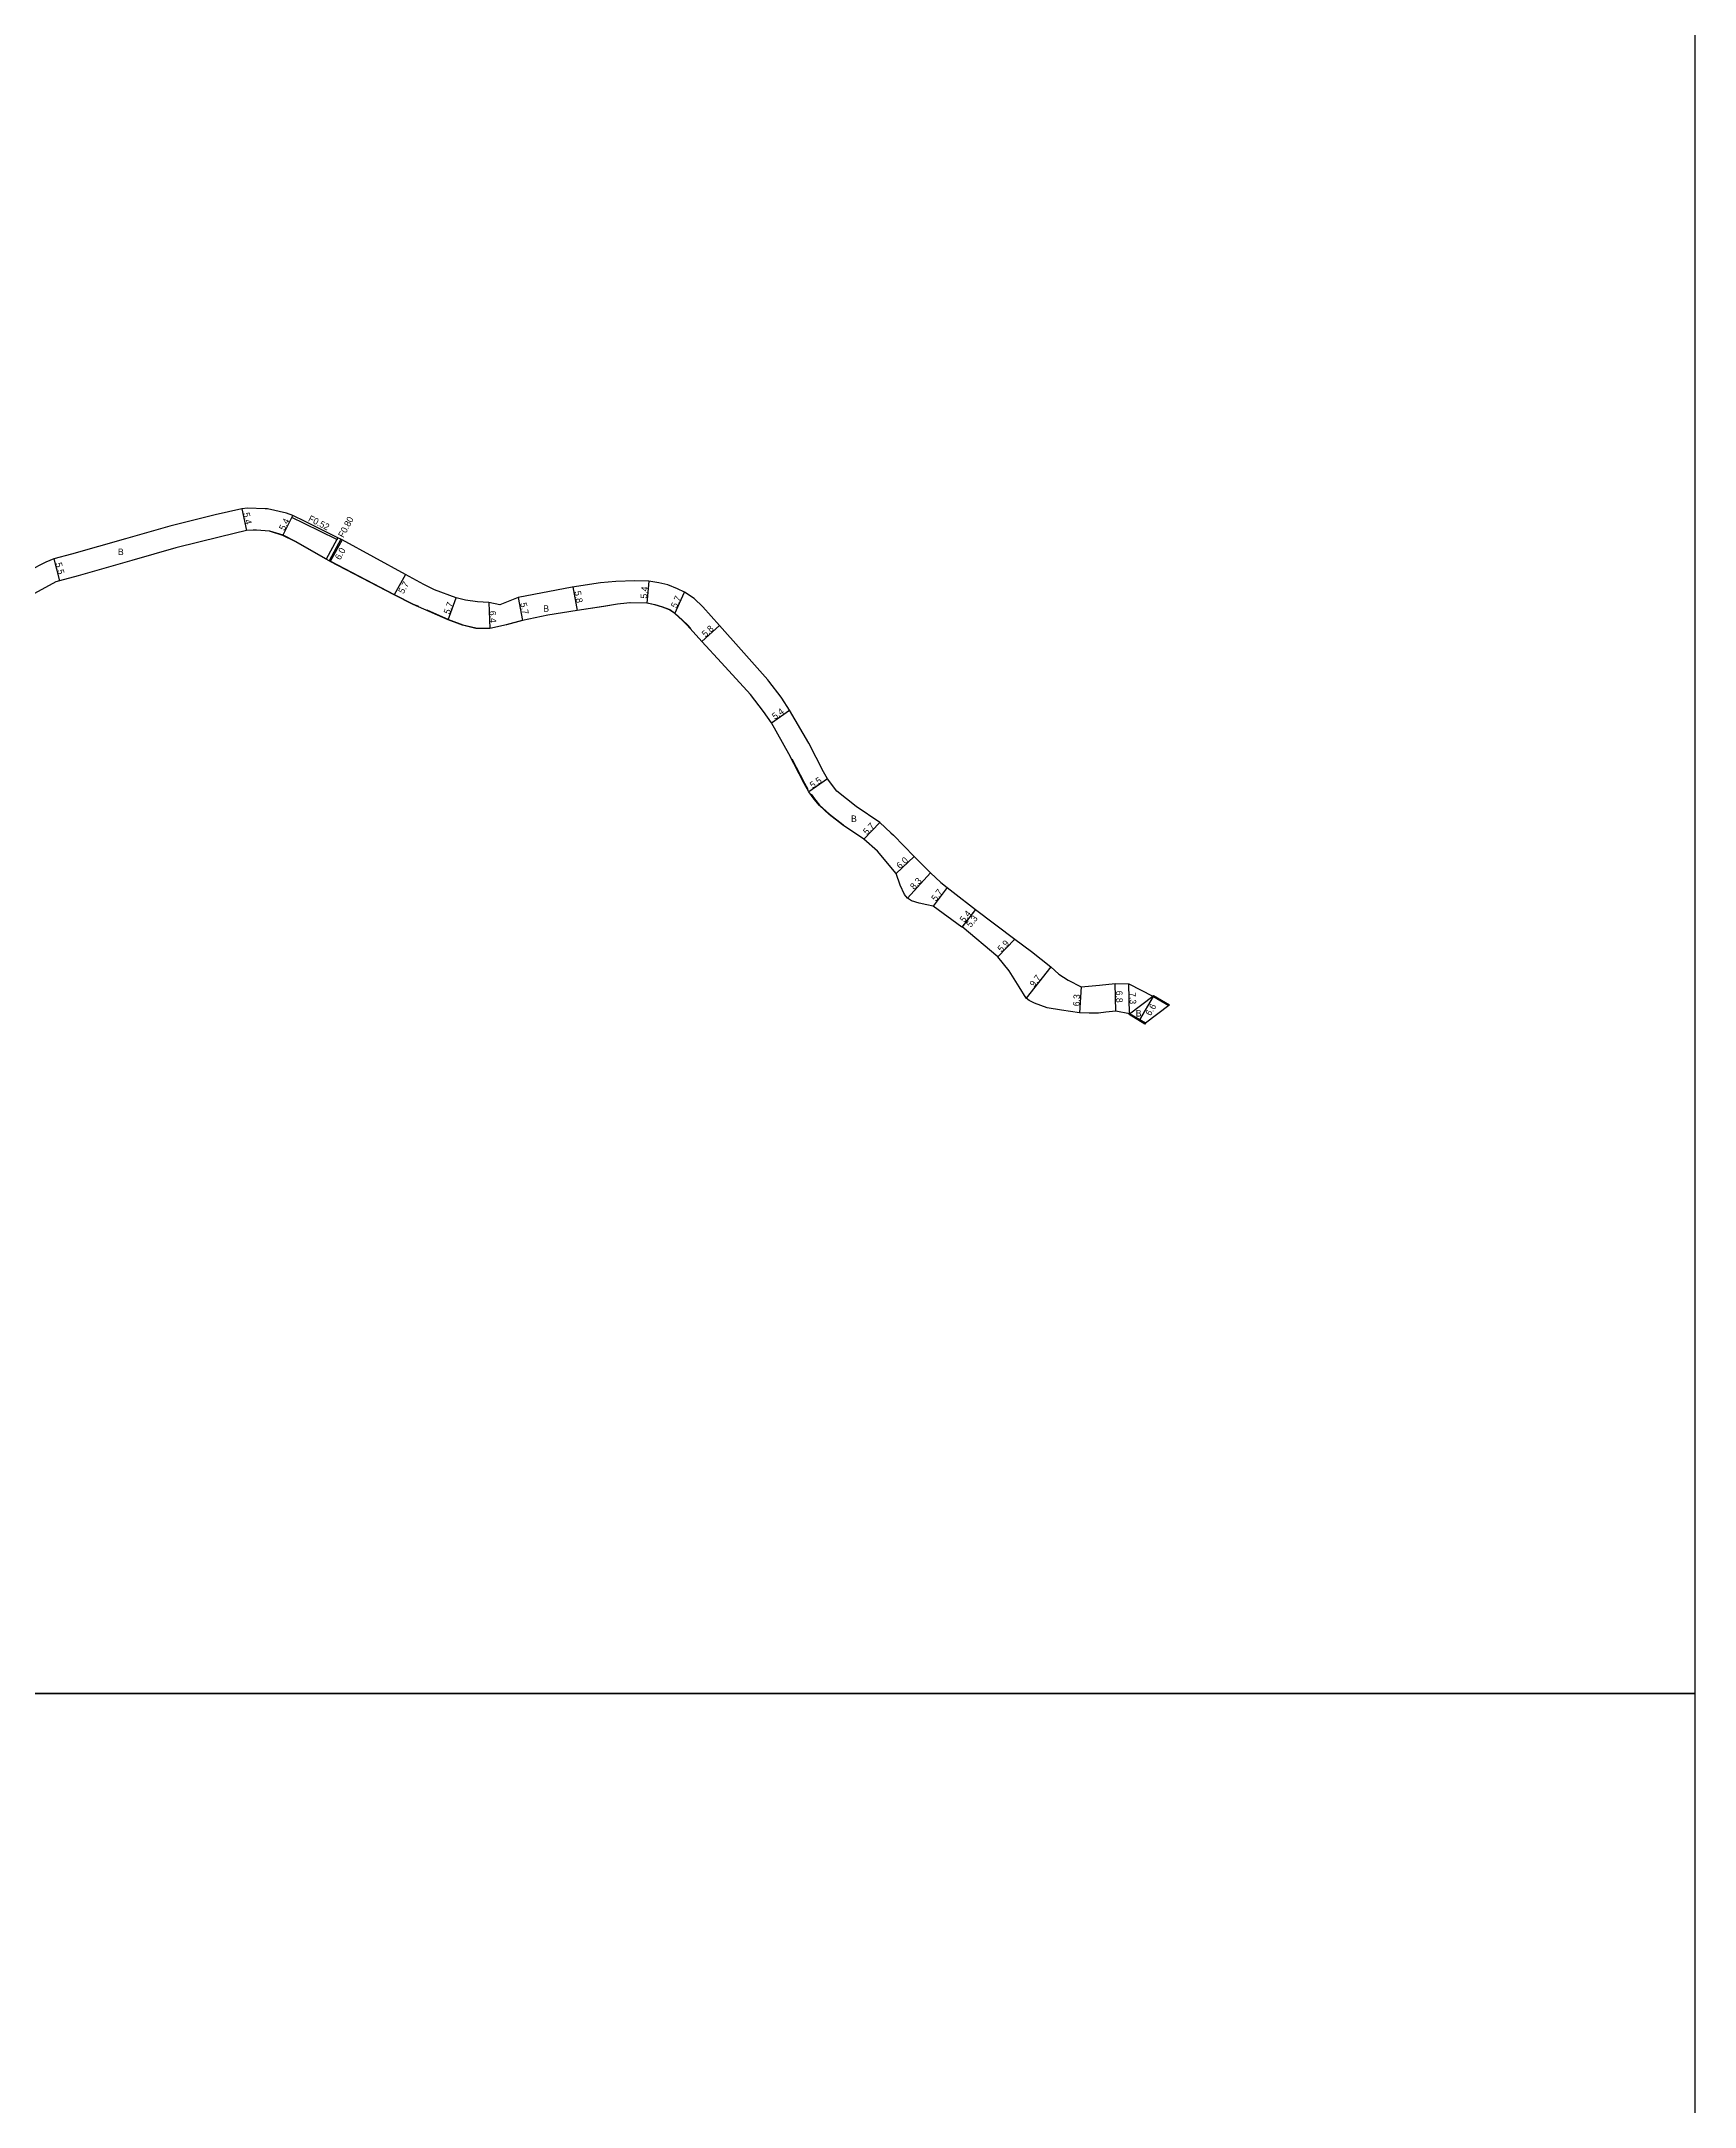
# Model space of a CAD drawing. Header units: metres. Extents: x -12000 to -8000, y -105000 to -102000.
# Drawn here: x -11603 to -11200, y -104501 to -103998 of the extents above; entities that cross this region are included whole.
import ezdxf

# ---------------------------------------------------------------- set-up
doc = ezdxf.new("R2010")
doc.units = ezdxf.units.M
doc.header["$LTSCALE"] = 2.5
for name, color, linetype in [('側溝・桝', 7, 'Continuous'), ('図郭', 7, 'Continuous'), ('幅員', 7, 'Continuous'), ('歩道・分離帯・安全施設', 7, 'Continuous'), ('舗装', 7, 'Continuous'), ('道路', 7, 'Continuous')]:
    doc.layers.add(name, color=color, linetype=linetype)
doc.styles.get("Standard").update_dxf_attribs({"font": ''})
doc.styles.get('Standard').set_extended_font_data('@MS PGothic')

msp = doc.modelspace()

# ---------------------------------------------------------------- linework, layer by layer
at = {"layer": '側溝・桝'}
for points in [[(-11530.68, -104118.94), (-11538.59, -104114.98), (-11541.61, -104113.56), (-11541.38, -104113.09)], [(-11530.43, -104118.48), (-11530.68, -104118.94), (-11533.25, -104123.71)], [(-11529.72, -104118.84), (-11532.56, -104124.1)]]:
    msp.add_lwpolyline(points, dxfattribs=at)
at = {"layer": '図郭'}
for points in [[(-12000, -103800), (-11200, -103800), (-11200, -104400), (-12000, -104400)], [(-12000, -104400), (-11200, -104400), (-11200, -105000), (-12000, -105000)]]:
    msp.add_lwpolyline(points, close=True, dxfattribs=at)
at = {"layer": '幅員'}
for points in [[(-11553.83, -104111.46), (-11552.66, -104116.74)], [(-11543.83, -104117.91), (-11541.38, -104113.09)], [(-11529.39, -104119), (-11532.25, -104124.27)], [(-11599.61, -104123.65), (-11598.2, -104128.97)], [(-11513.93, -104127.41), (-11516.71, -104132.39)], [(-11503.51, -104138.46), (-11501.61, -104133.09)], [(-11486.52, -104133.07), (-11485.41, -104138.66)], [(-11473.16, -104130.48), (-11472.13, -104136.19)], [(-11454.69, -104129.06), (-11455.13, -104134.44)], [(-11448.38, -104136.94), (-11446.01, -104131.76)], [(-11493.68, -104134.23), (-11493.39, -104140.63)], [(-11437.5, -104139.85), (-11441.78, -104143.76)], [(-11424.83, -104163.56), (-11420.42, -104160.45)], [(-11411.16, -104177.23), (-11415.69, -104180.35)], [(-11398.42, -104187.82), (-11402.34, -104191.95)], [(-11394.42, -104200.31), (-11390.1, -104196.14)], [(-11386.13, -104200.13), (-11391.67, -104206.31)], [(-11382.01, -104203.68), (-11385.44, -104208.23)], [(-11375.11, -104209.06), (-11378.44, -104213.31)], [(-11375.11, -104209.06), (-11378.38, -104213.23)], [(-11369.66, -104220.57), (-11365.59, -104216.3)], [(-11356.79, -104223.05), (-11362.79, -104230.67)], [(-11349.44, -104227.91), (-11349.82, -104234.2)], [(-11340.92, -104233.85), (-11341.09, -104227.05)], [(-11337.64, -104234.47), (-11337.8, -104227.17)], [(-11335.14, -104235.94), (-11331.78, -104230.26)]]:
    msp.add_lwpolyline(points, dxfattribs=at)
at = {"layer": '歩道・分離帯・安全施設'}
for points in [[(-11547.04, -104116.78), (-11543.79, -104117.81), (-11540.79, -104119.34), (-11533.25, -104123.59)], [(-11532.46, -104124.04), (-11532.2, -104124.19), (-11516.66, -104132.3), (-11512.03, -104134.66), (-11510.8, -104135.19)], [(-11508.75, -104136.08), (-11503.47, -104138.37), (-11500, -104139.68), (-11496.77, -104140.46), (-11493.4, -104140.53), (-11489.36, -104139.61), (-11485.43, -104138.56), (-11479.29, -104137.24), (-11472.15, -104136.09), (-11465.69, -104135.13), (-11462.3, -104134.59), (-11459.27, -104134.26), (-11455.11, -104134.34), (-11453.23, -104134.73), (-11451.35, -104135.32), (-11449.58, -104135.98), (-11448.32, -104136.86), (-11446.46, -104138.57), (-11445.28, -104139.68), (-11444.49, -104140.57)], [(-11419.86, -104172.34), (-11416.78, -104178.27), (-11415.94, -104179.72)], [(-11415.16, -104180.93), (-11414.32, -104182.12), (-11413.09, -104183.65), (-11410.69, -104185.84), (-11407.42, -104188.32), (-11407.3, -104188.4)]]:
    msp.add_lwpolyline(points, dxfattribs=at)
at = {"layer": '道路'}
for points in [[(-11548.08, -104111.42), (-11552.45, -104111.31), (-11553.83, -104111.46), (-11560.28, -104112.9), (-11571.32, -104115.67), (-11582.09, -104118.77), (-11595.26, -104122.51), (-11599.61, -104123.65), (-11601.55, -104124.4), (-11605.63, -104126.54)], [(-11506.9, -104131.19), (-11509.51, -104129.88), (-11513.93, -104127.41), (-11529.39, -104119), (-11529.72, -104118.84), (-11530.43, -104118.48), (-11538.36, -104114.51), (-11541.38, -104113.09), (-11542.95, -104112.51), (-11547.51, -104111.45), (-11548.08, -104111.42)], [(-11547.07, -104116.87), (-11550.23, -104116.66), (-11551, -104116.61), (-11552.66, -104116.74), (-11559.01, -104118.25), (-11569.89, -104120.98), (-11580.57, -104124.06), (-11588.56, -104126.33), (-11593.04, -104127.6)], [(-11394.42, -104200.31), (-11398.98, -104194.86), (-11402.34, -104191.95), (-11407.48, -104188.4), (-11410.75, -104185.92), (-11413.16, -104183.72), (-11414.4, -104182.18), (-11415.69, -104180.35), (-11416.87, -104178.32), (-11420.59, -104171.13), (-11424.83, -104163.56), (-11426.78, -104160.79), (-11429.92, -104156.63), (-11436.95, -104148.96), (-11441.78, -104143.76), (-11445.35, -104139.75), (-11446.52, -104138.65), (-11448.38, -104136.94), (-11449.63, -104136.07), (-11451.39, -104135.42), (-11453.26, -104134.83), (-11455.13, -104134.44), (-11459.26, -104134.36), (-11462.29, -104134.69), (-11465.67, -104135.23), (-11472.13, -104136.19), (-11479.27, -104137.33), (-11485.41, -104138.66), (-11489.33, -104139.71), (-11493.39, -104140.63), (-11496.79, -104140.56), (-11500.03, -104139.78), (-11503.51, -104138.46), (-11512.07, -104134.75), (-11516.71, -104132.39), (-11532.25, -104124.27), (-11532.56, -104124.1), (-11533.25, -104123.71), (-11540.84, -104119.43), (-11543.83, -104117.91), (-11547.07, -104116.87)], [(-11593.04, -104127.6), (-11593.68, -104127.78), (-11598.2, -104128.97), (-11599.06, -104129.2), (-11604.25, -104132.04)], [(-11486.52, -104133.07), (-11490.96, -104134.84), (-11493.68, -104134.23), (-11496.42, -104134.12), (-11499.34, -104133.67), (-11501.61, -104133.09), (-11506.9, -104131.19)], [(-11425.42, -104153.46), (-11425.69, -104153.11), (-11432.19, -104145.79), (-11437.5, -104139.85), (-11441.56, -104135.35), (-11443.66, -104133.3), (-11446.01, -104131.76), (-11447.69, -104130.91), (-11450.08, -104129.97), (-11452.23, -104129.43), (-11454.69, -104129.06), (-11458.12, -104129), (-11462.68, -104129.17), (-11466.46, -104129.45), (-11473.39, -104130.52), (-11486.52, -104133.07)], [(-11398.42, -104187.82), (-11404.23, -104183.95), (-11408.9, -104180.21), (-11411.16, -104177.23), (-11412.14, -104175.49), (-11415.75, -104168.52), (-11420.42, -104160.45), (-11422.33, -104157.55), (-11422.49, -104157.35), (-11425.42, -104153.46)], [(-11398.42, -104187.82), (-11395.71, -104190.39), (-11395.11, -104190.95), (-11390.1, -104196.14), (-11386.13, -104200.13), (-11383.57, -104202.44), (-11382.01, -104203.68), (-11380.57, -104204.84), (-11375.11, -104209.06), (-11365.59, -104216.3), (-11361.5, -104219.27), (-11356.79, -104223.05), (-11354.81, -104224.79), (-11352.6, -104226.22), (-11349.44, -104227.91), (-11344.91, -104227.45), (-11341.09, -104227.05), (-11337.8, -104227.17), (-11331.92, -104230.18), (-11328.04, -104232.47)], [(-11333.76, -104236.76), (-11337.64, -104234.47), (-11340.92, -104233.85), (-11343.39, -104234.08), (-11345.17, -104234.28), (-11347.45, -104234.31), (-11349.82, -104234.2), (-11354.21, -104233.54), (-11357.66, -104233), (-11360.8, -104231.88), (-11362.1, -104231.25), (-11362.79, -104230.67), (-11364.52, -104227.9), (-11366.94, -104223.95), (-11369.66, -104220.57), (-11378.38, -104213.23), (-11378.44, -104213.31), (-11385.44, -104208.23), (-11387.02, -104207.91), (-11388.88, -104207.51), (-11390.68, -104206.94), (-11391.67, -104206.31), (-11392.44, -104205.4), (-11393.44, -104203.1), (-11394.42, -104200.31)], [(-11328.04, -104232.47), (-11333.76, -104236.76)]]:
    msp.add_lwpolyline(points, dxfattribs=at)
for points in [[(-11333.76, -104236.76), (-11337.64, -104234.47), (-11331.92, -104230.18), (-11328.04, -104232.47)], [(-11328.04, -104232.47), (-11331.92, -104230.18), (-11331.8, -104229.99), (-11327.93, -104232.28)], [(-11333.76, -104236.76), (-11333.88, -104236.95), (-11337.75, -104234.66), (-11337.64, -104234.47)]]:
    msp.add_lwpolyline(points, close=True, dxfattribs=at)

# ---------------------------------------------------------------- texts
at = {"layer": '側溝・桝'}
for s, rotation, p in [('F0.52', 333.4452, (-11537.77, -104114.35)), ('F0.80', 61.6569, (-11529.03, -104118.61))]:
    msp.add_text(s, height=1.6, rotation=rotation, dxfattribs=at).set_placement(p)
at = {"layer": '幅員'}
for s, rotation, p in [('5.4', 282.5334, (-11553.5, -104112.52)), ('5.4', 63.0223, (-11543.42, -104116.88)), ('6.0', 61.523, (-11529.83, -104124.03)), ('5.5', 284.7965, (-11599.22, -104124.74)), ('5.7', 60.7984, (-11514.42, -104132.27)), ('5.8', 280.192, (-11472.82, -104131.6)), ('5.4', 85.3223, (-11455.14, -104133.34)), ('5.7', 65.3446, (-11447.95, -104135.76)), ('5.7', 70.5905, (-11503.19, -104137.25)), ('6.4', 272.5837, (-11493.51, -104136.31)), ('5.7', 281.2417, (-11486.02, -104134.43)), ('5.8', 42.4043, (-11440.89, -104142.81)), ('5.4', 35.1277, (-11423.99, -104162.85)), ('5.5', 34.5004, (-11414.8, -104179.61)), ('5.7', 46.5296, (-11401.55, -104190.98)), ('6.0', 44.0222, (-11393.48, -104199.26)), ('8.3', 48.1266, (-11390.04, -104204.34)), ('5.7', 53.0077, (-11384.77, -104207.17)), ('5.4', 51.8969, (-11377.87, -104212.35)), ('5.3', 51.8969, (-11376.28, -104213.54)), ('5.9', 46.3646, (-11368.8, -104219.53)), ('9.7', 51.8313, (-11360.86, -104228.06)), ('6.8', 271.3784, (-11340.94, -104228.85)), ('6.3', 86.5284, (-11349.82, -104232.65)), ('7.3', 271.2878, (-11337.66, -104229.21)), ('6.6', 59.418, (-11332.5, -104235.09))]:
    msp.add_text(s, height=1.6, rotation=rotation, dxfattribs=at).set_placement(p)
at = {"layer": '舗装'}
for p in [(-11583.96, -104122.72), (-11480.38, -104136.52), (-11405.44, -104187.73), (-11336.11, -104235.12)]:
    msp.add_text('B', height=1.6, dxfattribs=at).set_placement(p)

doc.saveas('drawing.dxf')
